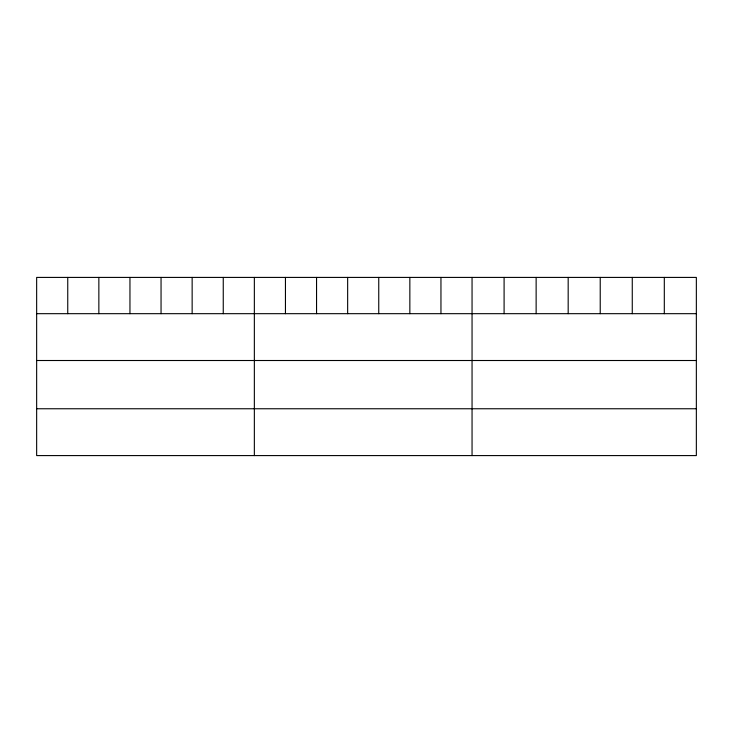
<?xml version="1.0" encoding="UTF-8"?>
<svg xmlns="http://www.w3.org/2000/svg" width="733" height="733" viewBox="0 0 733 733"><rect width="100%" height="100%" fill="white"/><g stroke="black" fill="none" stroke-linecap="round" stroke-linejoin="round"><path stroke-width="1.1" d="M696.35 313.678L696.35 455.587L36.65 455.587L36.65 277.413L696.35 277.413L696.35 313.678L36.65 313.678M36.65 360.508L696.35 360.508M36.65 408.757L696.35 408.757M664.309 277.413L664.309 313.678M632.267 277.413L632.267 313.678M600.226 277.413L600.226 313.678M568.176 277.413L568.176 313.678M536.135 277.413L536.135 313.678M504.093 277.413L504.093 313.678M472.052 277.413L472.052 455.587M440.954 277.413L440.954 313.678M409.848 277.413L409.848 313.678M378.75 277.413L378.75 313.678M347.653 277.413L347.653 313.678M316.555 277.413L316.555 313.678M285.449 277.413L285.449 313.678M254.351 277.413L254.351 455.587M223.253 277.413L223.253 313.678M192.147 277.413L192.147 313.678M161.049 277.413L161.049 313.678M129.952 277.413L129.952 313.678M98.854 277.413L98.854 313.678M67.748 277.413L67.748 313.678"/></g></svg>
